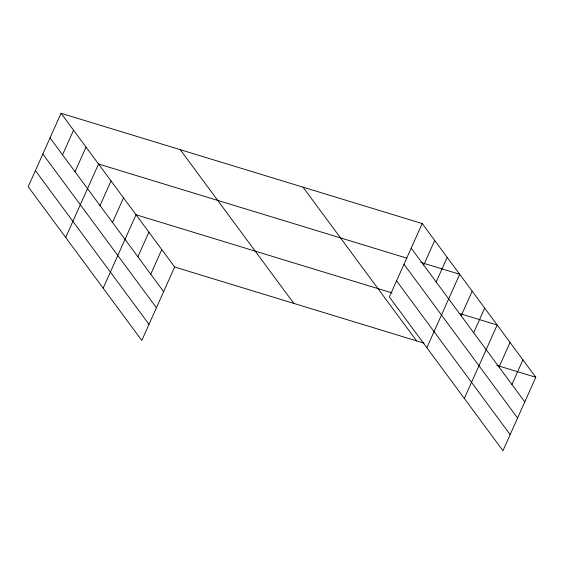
<?xml version="1.0" encoding="UTF-8"?>
<svg xmlns="http://www.w3.org/2000/svg" width="564" height="564" viewBox="0 0 564 564"><rect width="100%" height="100%" fill="white"/><g stroke="black" fill="none" stroke-linecap="round" stroke-linejoin="round"><path stroke-width="0.85" d="M61.046 113.286L28.2 186.719L141.797 340.452L174.65 267.019L61.046 113.286L422.203 223.548L535.8 377.281L502.954 450.714L389.35 296.981L422.203 223.548M62.533 154.818L73.546 130.199M75.026 171.731L86.038 147.112M65.685 237.451L98.538 164.018L406.722 258.108M100.018 205.55L111.03 180.931M112.518 222.463L123.53 197.844M103.177 288.183L136.023 214.75L392.065 292.92M137.884 256.789L148.896 232.171M150.757 274.217L161.769 249.598M423.684 265.08L434.696 240.461M436.183 281.986L447.196 257.367M426.842 347.713L459.688 274.28L420.793 262.401M461.176 315.805L472.188 291.186M473.668 332.718L484.68 308.099M464.327 398.445L497.18 325.012L459.103 313.387M499.041 367.051L510.053 342.433M511.915 384.472L522.927 359.853M174.65 267.019L424.065 343.166M496.898 365.401L535.8 377.281M411.191 248.167L524.788 401.899M403.986 264.276L517.583 418.002M396.562 280.872L510.159 434.604M303.023 187.163L416.62 340.896M180.226 149.672L293.83 303.404M50.034 137.905L163.63 291.637M42.829 154.014L156.425 307.747M35.405 170.61L149.002 324.342"/></g></svg>
